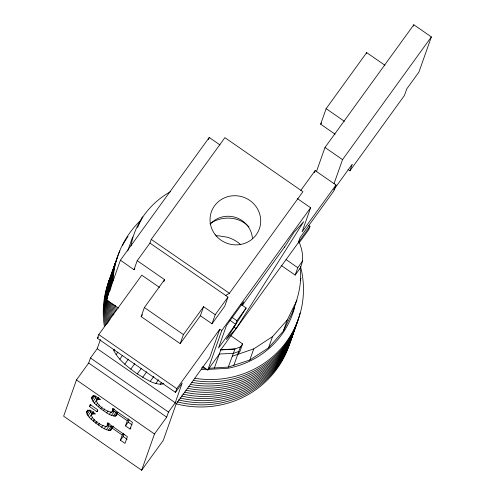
<?xml version="1.0" encoding="UTF-8"?>
<svg xmlns="http://www.w3.org/2000/svg" width="495" height="495" viewBox="0 0 495 495"><rect width="100%" height="100%" fill="white"/><g stroke="black" fill="none" stroke-linecap="round" stroke-linejoin="round"><path stroke-width="0.74" d="M113.213 426.028L110.62 430.396C104.891 430.576 100.256 426.009 95.702 423.095C92.305 419.939 86.854 416.908 86.631 411.797L87.98 409.934M117.841 412.316L115.7 416.06C109.964 416.246 105.33 411.673 100.776 408.765C97.385 405.603 91.928 402.577 91.705 397.46L93.054 395.604M93.567 411.778L91.148 414.959C93.314 420.985 100.565 425.341 106.574 426.69L107.384 425.818L107.304 422.742L127.376 436.658L124.994 443.396L120.415 440.222L122.234 435.074L123.583 433.212M98.468 397.528L96.228 400.622C98.387 406.655 105.639 411.011 111.647 412.354L112.464 411.487L112.377 408.406L132.456 422.322L130.067 429.06L125.489 425.886L127.308 420.738L128.657 418.881M131.008 245.916C134.745 223.01 150.505 202.672 170.701 191.571M208.451 368.305L228.275 367.098L249.783 360.057L268.55 347.812L283.288 331.192L292.99 311.33L293.547 308.329M292.99 311.33C297.922 297.674 302.272 282.905 300.075 268.302C304.406 259.974 302.525 250.037 298.999 241.746L220.813 349.755L214.391 368.014M366.43 53.547L366.684 52.612L384.931 65.26M233.77 365.434L240.403 346.958L242.618 343.895L230.924 335.759M137.598 227.502L142.374 217.058M241.17 304.351L242.432 305.229L243.627 301.826L226.463 325.531L218.518 347.985L235.676 324.281L236.932 320.741L246.151 308.008L241.084 304.493M298.541 243.057L298.999 241.746M308.682 225.503L309.95 226.382L308.868 229.457L299.425 242.507M100.448 339.551L97.206 348.697L90.474 357.996L88.679 363.058L76.465 379.931L63.632 416.184L141.644 470.25L163.276 440.358L176.115 404.099L209.719 357.588L219.78 329.249L221.797 330.474L207.789 370.037L202.721 366.523M118.454 308.113L106.413 299.766L120.415 260.203L209.243 137.48L220.009 144.948M127.679 251.008L132.666 236.919M141.644 470.25L154.477 433.997L166.691 417.124L168.486 412.063L175.218 402.763L182.197 383.068L175.471 392.368L97.459 338.302L98.777 334.583L141.78 275.177L159.433 287.403M89.502 406.543L90.201 404.57L97.657 409.742L96.964 411.716L89.502 406.543L90.845 404.681M149.935 243.088L151.247 239.401L224.891 137.641L302.903 191.713L229.402 293.275L225.714 295.459L149.935 243.088L137.208 260.686L133.996 269.719L120.415 260.203M208.469 139.646L209.243 137.48M120.415 440.222L123.107 436.503L124.016 433.929M125.489 425.886L128.18 422.167L129.09 419.593M137.208 260.686L164.55 279.638L144.373 307.525L141.149 316.596L180.199 343.641L183.416 334.577L203.594 306.69L215.201 314.74L212.008 323.773L200.376 315.754L203.594 306.69M175.471 392.368L176.789 388.649L219.78 329.249M225.714 295.459L227.947 297.155L224.742 306.195L212.008 323.773M228.275 367.098L234.964 348.913L240.403 346.958M242.618 343.895L239.995 351.314L237.773 354.377L232.304 356.227M335.103 134.201L320.636 124.171L326.137 108.659L366.684 52.612M314.399 172.743L315.167 170.577L335.987 185.006L333.939 190.792L300.057 237.606L298.361 242.395L309.95 226.382M249.783 360.057L253.743 348.876L272.51 336.631L287.242 320.011L296.951 300.149M316.484 171.487L324.992 147.467L413.82 24.75L431.368 36.915L418.906 72.121L406.772 88.883L404.434 95.486L349.94 170.775L348.059 169.476M297.316 198.532L310.625 207.758L302.105 231.821L335.987 185.006M268.55 347.812L272.51 336.631M334.038 183.651L342.54 159.631L431.368 36.915M300.224 280.498L300.966 278.4M283.288 331.192L287.242 320.011M349.94 170.775L352.285 164.161L333.698 189.839M413.306 26.186L413.82 24.75M163.808 281.729L164.55 279.638M281.172 265.425L295.169 275.078L297.798 267.69L302.692 260.908M246.151 308.008L226.24 339.477L236.177 328.562L303.652 221.71L293.838 232.539L284.507 247.296L284.644 246.906L242.432 305.229M106.413 299.766L107.31 298.528M141.149 316.596L142.492 314.74M180.199 343.641L200.376 315.754M133.996 269.719L134.9 268.469M97.459 338.302L98.357 337.058M163.511 383.217L162.608 384.095C153.233 384.943 145.072 378.31 137.294 373.935C128.477 367.5 119.091 360.719 113.937 350.825L114.84 349.575M116.078 354.661L117.884 352.162M119.778 359.209L122.494 355.46M91.643 398.549L93.883 395.449M92.113 399.898L94.805 396.179L97.15 399.409M93.079 401.445L95.77 397.726M86.563 412.886L88.358 410.404M94.458 403.128L98.641 397.448M87.04 414.228L89.731 410.51L92.076 413.746M96.228 400.622L98.016 399.626L98.913 398.388M124.79 364.165L128.403 359.166M87.999 415.775L90.69 412.057M96.216 404.91L97.565 403.054M89.385 417.464L93.394 411.859M91.773 414.259L92.942 413.956L93.84 412.719M98.338 406.81L99.687 404.947M91.142 419.246L92.485 417.384M96.964 411.716L97.862 410.473M100.776 408.765L102.125 406.902M130.76 369.19L134.832 363.565M93.264 421.14L94.613 419.284M103.474 410.72L104.822 408.864M95.702 423.095L97.045 421.239M106.703 412.861L108.046 410.999M98.4 425.057L99.742 423.194M137.294 373.935L141.36 368.311M109.321 414.371L111.115 411.889M112.612 409.916L113.51 408.678M111.647 412.354L113.893 409.254M112.464 411.487L114.258 409.006M320.636 124.171L321.515 122.958M101.63 427.191L102.972 425.335M111.48 415.367L114.172 411.648L117.433 412.471L114.741 416.19M113.318 415.973L116.009 412.255M104.247 428.701L106.041 426.226M107.533 424.246L108.43 423.008M106.574 426.69L108.368 424.209M107.384 425.818L109.178 423.343M142.708 377.314L146.774 371.696M115.7 416.06L117.043 414.204M106.4 429.703L109.092 425.985L113.312 426.678M108.244 430.304L110.936 426.585M109.661 430.526L112.353 426.808M111.821 428.583L112.718 427.346M110.62 430.396L111.969 428.534M150.245 381.354L153.858 376.355M155.783 383.514L158.493 379.77M160.17 384.429L161.525 382.555M300.793 190.433L315.167 170.577M130.067 429.06L130.965 427.822M215.201 314.74L227.947 297.155M221.797 330.474L310.625 207.758M207.789 370.037L219.396 353.999L233.349 353.381L238.825 351.487M295.169 275.078L300.075 268.302M142.009 218.091L142.925 217.039M91.705 397.46L92.936 396.155L95.071 395.79L100.596 399.614L98.016 399.626M86.631 411.797L87.862 410.485L89.997 410.12L95.516 413.95L92.942 413.956M209.936 223.715C221.642 215.542 239.029 216.03 248.929 226.902M237.773 354.377L253.743 348.876M220.813 349.755L234.964 348.913M220.745 349.94L234.896 349.105M201.725 367.711L205.481 368.447M112.551 410.9L114.172 411.648M106.939 424.982L109.092 425.985M151.247 239.401L229.402 293.275M286.073 259.597L297.798 267.69M326.137 108.659L344.384 121.3M324.992 147.467L342.54 159.631M231.87 317.227L236.932 320.741M229.977 320.314L235.676 324.281M233.64 326.805L236.177 328.562M144.373 307.525L183.416 334.577M98.777 334.583L176.789 388.649M97.206 348.697L175.218 402.763M90.474 357.996L168.486 412.063M88.679 363.058L166.691 417.124M76.465 379.931L154.477 433.997M116.944 413.554L127.308 420.738M128.18 422.167L132.19 424.945M111.87 427.89L122.234 435.074M123.107 436.503L127.11 439.282M113.72 349.39L113.937 350.825M215.9 235.874A33.314 32.039 19.5 0 1 218.784 235.843L227.36 237.223A33.314 32.039 19.5 0 1 240.589 244.549M294.482 307.822A88.395 85.01 19.5 0 1 228.164 368.224L205.27 369.579A88.395 85.01 19.5 0 1 201.459 369.239M210.27 224.13A23.995 23.079 19.5 0 1 236.115 217.608A23.995 23.079 19.5 0 1 252.462 238.683M297.173 322.295A95.653 91.99 19.5 0 1 190.34 384.38M113.807 314.9A95.653 91.99 19.5 0 1 111.542 303.781M110.719 288.647A95.653 91.99 19.5 0 1 115.867 261.397M299.32 315.89A95.653 91.99 19.5 0 1 193.347 380.389M115.514 311.38A95.653 91.99 19.5 0 1 113.93 304.765M112.278 282.899A95.653 91.99 19.5 0 1 119.895 250.86M122.556 245.421A95.653 91.99 19.5 0 1 126.782 238.299M127.19 237.674A95.653 91.99 19.5 0 1 128.038 236.443M300.088 312.982A95.653 91.99 19.5 0 1 299.716 314.443M290.924 339.725A95.653 91.99 19.5 0 1 176.963 401.761M105.33 325.648A95.653 91.99 19.5 0 1 109.704 278.852M293.677 332.065A95.653 91.99 19.5 0 1 182.896 394.094M109.024 320.977A95.653 91.99 19.5 0 1 112.674 270.468M295.162 327.869A95.653 91.99 19.5 0 1 185.866 390.227M110.67 317.518A95.653 91.99 19.5 0 1 108.51 300.972M108.492 294.933A95.653 91.99 19.5 0 1 114.698 264.875M296.635 323.718A95.653 91.99 19.5 0 1 188.836 386.372M112.668 315.569A95.653 91.99 19.5 0 1 110.416 302.89M109.964 290.782A95.653 91.99 19.5 0 1 115.626 262.127M300.539 266.582A95.653 91.99 19.5 0 1 194.888 378.285M116.504 309.889A95.653 91.99 19.5 0 1 115.36 305.483M113.07 280.671A95.653 91.99 19.5 0 1 141.193 219.904M296.326 324.336A95.653 91.99 19.5 0 1 187.358 388.284M111.759 316.893A95.653 91.99 19.5 0 1 109.42 301.913M109.29 291.345A95.653 91.99 19.5 0 1 115.168 263.482M291.877 336.909A95.653 91.99 19.5 0 1 178.447 399.855M106.208 324.299A95.653 91.99 19.5 0 1 110.181 277.46M292.192 336.254A95.653 91.99 19.5 0 1 179.926 397.937M107.229 323.687A95.653 91.99 19.5 0 1 111.728 273.259M298.145 319.454A95.653 91.99 19.5 0 1 191.843 382.387M114.555 312.772A95.653 91.99 19.5 0 1 112.637 303.911M111.53 285.027A95.653 91.99 19.5 0 1 117.68 256.46M293.356 332.72A95.653 91.99 19.5 0 1 181.411 396.019M108.127 322.332A95.653 91.99 19.5 0 1 112.198 271.866M290.392 341.104A95.653 91.99 19.5 0 1 175.49 403.666M104.34 326.242A95.653 91.99 19.5 0 1 109.228 280.25M294.203 330.679A95.653 91.99 19.5 0 1 184.381 392.164M109.927 319.615A95.653 91.99 19.5 0 1 107.712 300.799M107.805 295.54A95.653 91.99 19.5 0 1 112.897 269.781M215.139 234.599A25.449 24.472 19.5 0 0 258.699 230.46A25.449 24.472 19.5 0 0 232.297 195.828A25.449 24.472 19.5 0 0 215.139 234.599"/></g></svg>
